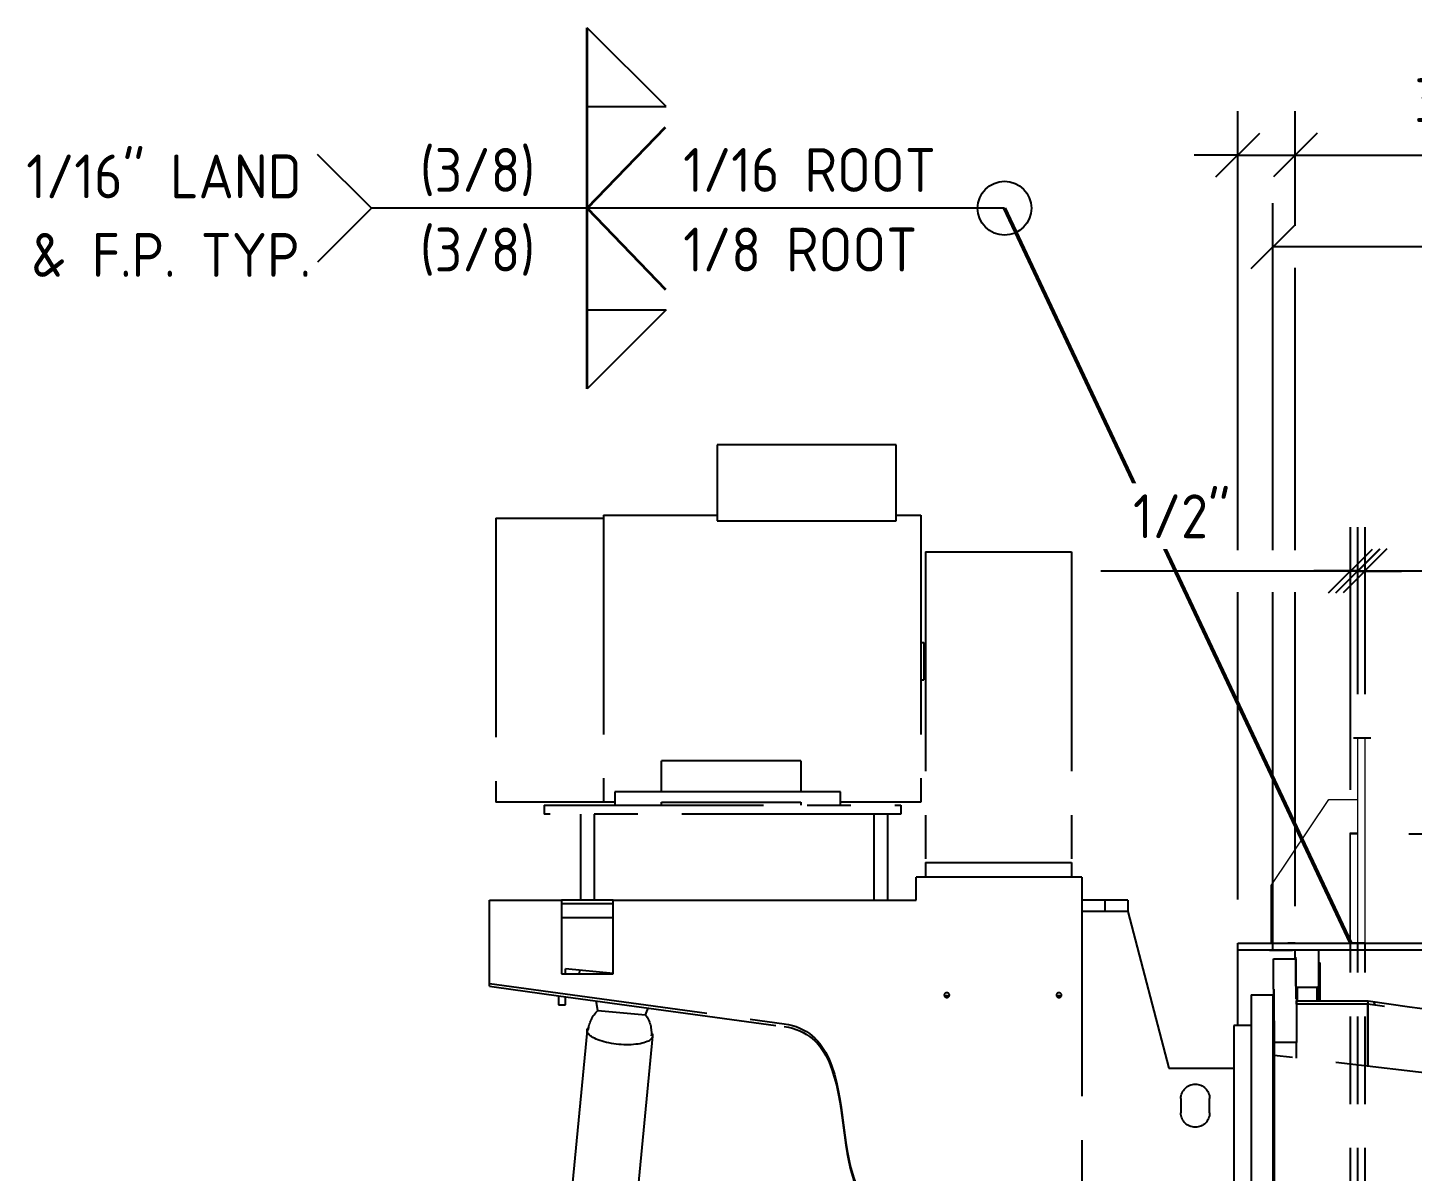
# Model space of a CAD drawing. Header units: inches. Extents: x 0 to 4731, y 0 to 1632.
# Drawn here: x 1181 to 1370.6, y 188.2 to 344.7 of the extents above; entities that cross this region are included whole.
import ezdxf

# ---------------------------------------------------------------- set-up
doc = ezdxf.new("R2010")
doc.units = ezdxf.units.IN
doc.header["$LTSCALE"] = 48
doc.header["$MEASUREMENT"] = 0
doc.linetypes.add('HIDDEN', pattern=[0.375, 0.25, -0.125])
doc.linetypes.add('PHANTOM2', pattern=[1.25, 0.625, -0.125, 0.125, -0.125, 0.125, -0.125])
for name, color, linetype, lineweight in [('AM_11', 92, 'PHANTOM2', 25), ('AM_3', 6, 'HIDDEN', 25), ('AM_5', 92, 'Continuous', 25), ('AM_6', 140, 'Continuous', 35), ('Building-AM_0', 7, 'Continuous', 50), ('Equipment-AM_0', 7, 'Continuous', 50), ('Equipment-AM_5', 92, 'Continuous', 25)]:
    doc.layers.add(name, color=color, linetype=linetype, lineweight=lineweight)
doc.styles.add('ISOCP', font='ISOCP.SHX')
doc.styles.get("Standard").update_dxf_attribs({"font": 'ROMANS.SHX', "width": 0.7})
doc.dimstyles.new('METSOPOWER_ANSI$7', dxfattribs={"dimtxt": 0.12, "dimasz": 0.12, "dimexe": 0.1, "dimexo": 0.05, "dimgap": 0.06, "dimtad": 1, "dimtoh": 1, "dimzin": 12, "dimdsep": 46, "dimlunit": 3, "dimtxsty": 'Standard', "dimcen": 0, "dimclrd": 256, "dimclre": 256, "dimclrt": 140, "dimadec": 0, "dimazin": 2, "dimtp": 0.1, "dimtm": 0.1, "dimtfac": 0.71, "dimtmove": 0, "dimatfit": 3, "dimfxl": 1, "dimtzin": 7, "dimlwd": -1, "dimlwe": -1, "dimarcsym": 1})
doc.dimstyles.new('SCALE -2', dxfattribs={"dimscale": 48, "dimtxt": 0.125, "dimasz": 0.125, "dimexe": 0.125, "dimexo": 0.125, "dimgap": 0.09375, "dimtad": 1, "dimdec": 4, "dimlfac": 0.5, "dimrnd": 0.0625, "dimzin": 3, "dimdsep": 46, "dimlunit": 4, "dimtxsty": 'ISOCP', "dimcen": 0, "dimclrd": 92, "dimclre": 92, "dimclrt": 140, "dimadec": 0, "dimazin": 0, "dimtfac": 1, "dimtdec": 4, "dimtmove": 0, "dimatfit": 3, "dimfxl": 1, "dimfrac": 2, "dimtolj": 1, "dimtzin": 0, "dimarcsym": 0})

# ---------------------------------------------------------------- blocks, each defined once
blk = doc.blocks.new('A$C0B472E40')
at = {"layer": 'AM_11', "ltscale": 0.5}
h = blk.add_hatch(dxfattribs=at)
h.set_pattern_fill('ANSI31', color=256, scale=30, angle=32.99998, style=0)
h.set_pattern_definition([(78, (-479.913, -570.2295), (-3.668053, 0.77967), [])])
h.paths.add_polyline_path([(1.267, -27.638), (1.267, -27.146), (1.227, -27.146), (1.227, -27.047), (1.227, -25.157), (1.149, -25.079), (-0.229, -25.079), (-0.308, -25.157), (-0.308, -27.638)])
h.paths.add_polyline_path([(1.267, 17.933), (1.267, 18.425), (-0.308, 18.425), (-0.308, 15.945), (-0.229, 15.866), (1.149, 15.866), (1.227, 15.945), (1.227, 17.835), (1.227, 17.933)])
h = blk.add_hatch(dxfattribs=at)
h.set_pattern_fill('ANSI31', color=256, scale=30, angle=18, style=0)
h.set_pattern_definition([(63, (-479.913, -570.2295), (-3.341274, 1.702464), [])])
h.paths.add_polyline_path([(-52.389, 7.97), (-52.355, 7.736), (-3.694, 14.724), (-3.727, 14.958)])
h = blk.add_hatch(dxfattribs=at)
h.set_pattern_fill('ANSI31', color=256, scale=30, angle=123.00025, style=0)
h.set_pattern_definition([(168.00025, (-479.913, -570.2295), (-0.779653, -3.668057), [])])
h.paths.add_polyline_path([(-2.71, -24.173), (-2.71, -23.937), (-3.694, -23.937), (-3.694, -24.173)])
h.paths.add_polyline_path([(1.188, -24.173), (1.188, -23.937), (-0.741, -23.937), (-0.741, -24.173)])
h.paths.add_polyline_path([(1.188, 14.724), (1.188, 14.961), (-3.694, 14.961), (-3.694, 14.724)])
for p, q in [((28.59, 47.795), (28.59, 52.992)), ((28.59, 52.992), (40.834, 52.992)), ((40.834, 52.992), (40.834, 47.795)), ((26.897, 48.189), (26.897, 28.543)), ((28.59, 48.189), (26.897, 48.189)), ((40.834, 47.795), (28.59, 47.795)), ((48.629, 48.189), (40.834, 48.189)), ((48.629, 48.189), (48.629, 28.543)), ((55.991, 47.992), (48.629, 47.992)), ((55.991, 47.992), (55.991, 28.543)), ((26.582, 45.669), (16.582, 45.669)), ((16.582, 45.669), (16.582, 24.409)), ((26.582, 45.669), (26.582, 24.409)), ((26.7, 39.37), (26.582, 39.37)), ((26.7, 39.469), (26.7, 36.909)), ((26.897, 39.469), (26.7, 39.469)), ((26.7, 37.008), (26.582, 37.008)), ((26.897, 36.909), (26.7, 36.909)), ((35.125, 31.378), (35.125, 29.252)), ((35.125, 31.378), (44.653, 31.378)), ((44.653, 29.252), (44.653, 31.378)), ((26.897, 28.543), (32.409, 28.543)), ((32.409, 29.252), (35.125, 29.252)), ((32.409, 28.346), (32.409, 29.252)), ((35.125, 29.252), (44.653, 29.252)), ((35.125, 28.543), (35.125, 28.346)), ((44.653, 28.543), (35.125, 28.543)), ((44.653, 29.252), (47.842, 29.252)), ((44.653, 28.346), (44.653, 28.543)), ((47.842, 29.252), (47.842, 28.346)), ((47.842, 28.543), (48.629, 28.543)), ((48.629, 28.543), (55.991, 28.543)), ((52.684, 28.346), (28.275, 28.346)), ((28.275, 28.346), (28.275, 27.717)), ((28.275, 27.717), (52.684, 27.717)), ((29.18, 27.717), (29.18, 21.85)), ((30.125, 27.717), (30.125, 21.85)), ((49.259, 27.717), (49.259, 21.85)), ((50.204, 27.717), (50.204, 21.85)), ((52.684, 28.346), (52.684, 27.717)), ((26.582, 24.409), (16.582, 24.409)), ((16.582, 24.409), (16.582, 23.425)), ((26.582, 24.409), (26.582, 23.425)), ((15.873, 23.425), (27.212, 23.425)), ((15.873, 23.425), (15.873, 0.744)), ((27.212, 21.85), (27.212, 23.425)), ((12.724, 21.85), (14.298, 21.85)), ((12.724, 21.85), (12.724, 21.063)), ((14.298, 21.85), (15.873, 21.85)), ((14.298, 21.85), (14.298, 21.063)), ((28.078, 21.85), (27.212, 21.85)), ((47.96, 21.85), (36.267, 21.85)), ((47.96, 21.85), (51.503, 21.85)), ((47.96, 21.614), (47.96, 21.85)), ((56.424, 21.85), (51.503, 21.85)), ((51.503, 21.85), (51.503, 21.614)), ((56.424, 16.139), (56.424, 21.85)), ((12.724, 21.063), (9.934, 10.354)), ((12.724, 21.063), (14.298, 21.063)), ((14.298, 21.063), (15.873, 21.063)), ((47.96, 20.63), (47.96, 21.614)), ((51.503, 21.614), (47.96, 21.614)), ((51.503, 21.614), (51.503, 20.63)), ((47.96, 16.811), (47.96, 20.63)), ((47.96, 20.63), (51.503, 20.63)), ((51.503, 20.63), (51.503, 16.811)), ((5.204, 18.898), (-8.576, 18.898)), ((-8.576, 18.425), (5.204, 18.425)), ((-0.308, 18.425), (-0.308, 15.945)), ((1.267, 18.898), (1.772, 18.898)), ((1.267, 17.933), (1.267, 18.425)), ((3.038, 18.425), (1.464, 18.425)), ((5.204, 18.425), (5.204, 18.898)), ((5.204, 13.268), (5.204, 18.425)), ((-0.308, 17.555), (-0.426, 17.555)), ((-0.426, 16.374), (-0.426, 17.555)), ((1.227, 15.945), (1.227, 17.933)), ((1.227, 17.933), (1.267, 17.933)), ((2.763, 17.835), (1.227, 17.835)), ((1.227, 17.835), (1.227, 15.079)), ((1.267, 17.835), (1.267, 17.933)), ((2.763, 15.748), (2.763, 17.835)), ((47.96, 16.834), (51.227, 17.131)), ((51.227, 16.811), (51.227, 17.131)), ((-0.426, 15.83), (-0.426, 16.374)), ((-0.308, 16.374), (-0.426, 16.374)), ((56.424, 16.139), (36.267, 13.383)), ((51.503, 16.811), (47.96, 16.811)), ((50.28, 17.045), (50.301, 16.811)), ((56.424, 15.945), (56.424, 16.139)), ((-0.308, 15.83), (-0.426, 15.83)), ((-0.426, 15.625), (-0.426, 15.83)), ((-0.426, 14.961), (-0.426, 15.625)), ((-0.308, 15.625), (-0.426, 15.625)), ((-0.308, 15.945), (-0.229, 15.866)), ((-0.308, 15.945), (-0.308, 14.961)), ((-0.229, 15.866), (1.149, 15.866)), ((-0.229, 14.961), (-0.229, 15.866)), ((1.149, 15.866), (1.227, 15.945)), ((1.149, 15.866), (1.149, 14.961)), ((2.724, 13.583), (2.724, 15.748)), ((2.724, 15.748), (2.763, 15.748)), ((2.763, 15.748), (2.763, 13.583)), ((2.802, 15.354), (2.802, -15.354)), ((4.298, 15.354), (2.802, 15.354)), ((4.298, 15.354), (4.298, -15.354)), ((51.7, 15.299), (36.267, 13.189)), ((51.227, 14.685), (51.227, 15.234)), ((56.109, 15.902), (51.7, 15.299)), ((51.7, 15.299), (51.7, 14.685)), ((56.424, 15.945), (56.109, 15.902)), ((-52.355, 7.736), (-3.694, 14.724)), ((1.188, 14.961), (-3.694, 14.961)), ((-3.694, 14.961), (-3.694, 14.724)), ((-3.694, 14.724), (1.188, 14.724)), ((-3.694, 10.472), (-3.694, 14.724)), ((-3.694, 14.724), (-3.694, 10.472)), ((1.227, 15.079), (1.188, 15.079)), ((1.188, 15.079), (1.188, 12.106)), ((1.188, 14.724), (1.188, 14.961)), ((45.741, 13.989), (45.572, 14.461)), ((49.022, 14.287), (45.741, 13.989)), ((49.022, 14.287), (49.13, 14.948)), ((51.7, 14.685), (51.227, 14.685)), ((2.724, 13.583), (2.724, -13.583)), ((2.802, 13.583), (2.724, 13.583)), ((4.298, 13.268), (5.479, 13.268)), ((5.479, 13.268), (5.479, -13.268)), ((45.268, 12.534), (51.974, -57.153)), ((49.75, 12.942), (56.456, -56.745)), ((1.188, 12.106), (2.724, 12.106)), ((1.188, 11.037), (1.188, 12.106)), ((-46.213, 5.55), (2.724, 11.215)), ((9.934, 10.354), (5.479, 10.354)), ((7.133, 7.283), (7.133, 8.268)), ((9.101, 8.268), (9.101, 7.283))]:
    blk.add_line(p, q, dxfattribs=at)
for centre, radius, start, end in [((47.509, 12.738), 2.165, 5.19977, 45.68288), ((47.509, 12.738), 2.165, 144.71712, 185.19977), ((8.117, 8.268), 0.984, 0, 180), ((8.117, 7.283), 0.984, 180, 0)]:
    blk.add_arc(centre, radius, start, end, dxfattribs=at)
for centre in [(17.448, 15.345), (25.125, 15.345)]:
    blk.add_ellipse(centre, major_axis=(0.177, 0), ratio=0.91212, dxfattribs=at)
for centre, major_axis, ratio, start_param, end_param in [((17.448, 15.152), (-0.177, 0), 0.91212, 3.784124, 5.640654), ((25.125, 15.152), (-0.177, 0), 0.91212, 3.784124, 5.640654), ((47.509, 12.738), (2.241, 0.204), 0.34202, 2.848258, 6.57652)]:
    blk.add_ellipse(centre, major_axis=major_axis, ratio=ratio, start_param=start_param, end_param=end_param, dxfattribs=at)
for points in [[(30.913, 21.85), (30.085, 21.85), (29.185, 21.85), (28.078, 21.85)], [(36.267, 21.85), (34.001, 21.85), (32.606, 21.85), (30.913, 21.85)], [(36.267, 13.383), (29.816, 12.501), (34.6, 0.169), (28.078, 0.169)], [(36.267, 13.189), (29.824, 12.308), (34.592, 0), (28.078, 0)]]:
    blk.add_open_spline(points, degree=3, dxfattribs=at)
for points, knots in [([(-3.727, 14.958), (-11.255, 13.877), (-18.783, 12.796), (-35.003, 10.467), (-43.696, 9.218), (-52.389, 7.97)], [-124.905318, -124.905318, -124.905318, -124.905318, -66.955868, -66.955868, -0.037297, -0.037297, -0.037297, -0.037297]), ([(-3.694, 14.724), (-3.699, 14.763), (-3.705, 14.802), (-3.716, 14.88), (-3.722, 14.919), (-3.727, 14.958)], [-0.6, -0.6, -0.6, -0.6, -0.3, -0.3, 0, 0, 0, 0])]:
    blk.add_open_spline(points, degree=3, knots=knots, dxfattribs=at)
blk = doc.blocks.new('_Oblique')
at = {"color": 0, "linetype": 'ByBlock', "lineweight": -2}
blk.add_line((-0.5, -0.5), (0.5, 0.5), dxfattribs=at)
blk = doc.blocks.new('*D471')
at = {"layer": 'AM_5', "color": 92, "lineweight": -2, "transparency": 16777216}
for p, q in [((1363.11, 253.52), (1363.11, 276.39)), ((1364.11, 253.52), (1364.11, 276.39)), ((1363.11, 270.39), (1357.11, 270.39)), ((1363.11, 270.39), (1364.11, 270.39)), ((1364.11, 270.39), (1398.31, 270.39))]:
    blk.add_line(p, q, dxfattribs=at)
at = {"layer": 'Defpoints', "color": 0, "transparency": 16777216}
for p in [(1364.11, 270.39), (1363.11, 247.52), (1364.11, 247.52)]:
    blk.add_point(p, dxfattribs=at)
at = {"layer": 'AM_5', "color": 92, "lineweight": -2, "transparency": 16777216, "xscale": 6, "yscale": 6, "zscale": 6}
blk.add_blockref('_Oblique', (1363.11, 270.39), dxfattribs=at)
at = {"layer": 'AM_5', "color": 92, "lineweight": -2, "transparency": 16777216, "xscale": 6, "yscale": 6, "zscale": 6, "rotation": 180}
blk.add_blockref('_Oblique', (1364.11, 270.39), dxfattribs=at)
at = {"layer": 'AM_5', "color": 140, "transparency": 16777216, "insert": (1387.21, 277.89), "char_height": 6, "attachment_point": 5, "style": 'ISOCP'}
blk.add_mtext('1/2"', dxfattribs=at)
blk = doc.blocks.new('*D425')
at = {"layer": 'AM_5', "color": 92, "lineweight": -2, "transparency": 16777216}
for p, q in [((1418.53, 240.41), (1418.53, 246.41)), ((1370.11, 234.41), (1424.53, 234.41)), ((1418.53, 219.41), (1418.53, 234.41)), ((1382.71, 219.41), (1424.53, 219.41)), ((1418.53, 213.41), (1418.53, 207.41))]:
    blk.add_line(p, q, dxfattribs=at)
at = {"layer": 'AM_5', "color": 92, "transparency": 16777216}
for points in [[(1417.53, 240.41), (1419.53, 240.41), (1418.53, 234.41)], [(1417.53, 213.41), (1419.53, 213.41), (1418.53, 219.41)]]:
    blk.add_solid(points, dxfattribs=at)
at = {"layer": 'Defpoints', "color": 0, "transparency": 16777216}
for p in [(1364.11, 234.41), (1418.53, 234.41), (1376.71, 219.41)]:
    blk.add_point(p, dxfattribs=at)
at = {"layer": 'AM_5', "color": 140, "transparency": 16777216, "insert": (1411.03, 226.91), "char_height": 6, "attachment_point": 5, "rotation": 90, "style": 'ISOCP', "bg_fill": 3, "box_fill_scale": 1.25, "bg_fill_color": 256, "bg_fill_true_color": 13158600, "bg_fill_transparency": 0}
blk.add_mtext('7 1/2"', dxfattribs=at)
blk = doc.blocks.new('*D472')
at = {"layer": 'AM_5', "color": 92, "lineweight": -2, "transparency": 16777216}
for p, q in [((1362.11, 240.41), (1362.11, 276.36)), ((1363.11, 253.52), (1363.11, 276.36)), ((1362.11, 270.36), (1327.91, 270.36)), ((1363.11, 270.36), (1362.11, 270.36)), ((1363.11, 270.36), (1369.11, 270.36))]:
    blk.add_line(p, q, dxfattribs=at)
at = {"layer": 'Defpoints', "color": 0, "transparency": 16777216}
for p in [(1362.11, 270.36), (1363.11, 247.52), (1362.11, 234.41)]:
    blk.add_point(p, dxfattribs=at)
at = {"layer": 'AM_5', "color": 92, "lineweight": -2, "transparency": 16777216, "xscale": 6, "yscale": 6, "zscale": 6}
blk.add_blockref('_Oblique', (1362.11, 270.36), dxfattribs=at)
at = {"layer": 'AM_5', "color": 92, "lineweight": -2, "transparency": 16777216, "xscale": 6, "yscale": 6, "zscale": 6, "rotation": 180}
blk.add_blockref('_Oblique', (1363.11, 270.36), dxfattribs=at)
at = {"layer": 'AM_5', "color": 140, "transparency": 16777216, "insert": (1339.01, 277.86), "char_height": 6, "attachment_point": 5, "style": 'ISOCP', "bg_fill": 3, "box_fill_scale": 1.25, "bg_fill_color": 256, "bg_fill_true_color": 13158600, "bg_fill_transparency": 0}
blk.add_mtext('1/2"', dxfattribs=at)
blk = doc.blocks.new('*D490')
at = {"layer": 'AM_5', "color": 92, "lineweight": -2, "transparency": 16777216}
for p, q in [((1351.49, 273.24), (1351.49, 320.72)), ((1477.47, 293.21), (1477.47, 320.72)), ((1477.47, 314.72), (1351.49, 314.72)), ((1477.47, 229.57), (1477.47, 279.43)), ((1351.49, 218.34), (1351.49, 267.48))]:
    blk.add_line(p, q, dxfattribs=at)
at = {"layer": 'Defpoints', "color": 0, "transparency": 16777216}
for p in [(1351.49, 314.72), (1477.47, 223.57), (1351.49, 212.34)]:
    blk.add_point(p, dxfattribs=at)
at = {"layer": 'AM_5', "color": 92, "lineweight": -2, "transparency": 16777216, "xscale": 6, "yscale": 6, "zscale": 6, "rotation": 180}
blk.add_blockref('_Oblique', (1351.49, 314.72), dxfattribs=at)
at = {"layer": 'AM_5', "color": 92, "lineweight": -2, "transparency": 16777216, "xscale": 6, "yscale": 6, "zscale": 6}
blk.add_blockref('_Oblique', (1477.47, 314.72), dxfattribs=at)
at = {"layer": 'AM_5', "color": 140, "transparency": 16777216, "insert": (1414.48, 322.22), "char_height": 6, "attachment_point": 5, "style": 'ISOCP'}
blk.add_mtext('5\'-3"', dxfattribs=at)
blk = doc.blocks.new('*D491')
at = {"layer": 'AM_5', "color": 92, "lineweight": -2, "transparency": 16777216}
for p, q in [((1346.69, 273.24), (1346.69, 333.3)), ((1354.56, 317.6), (1354.56, 333.3)), ((1346.69, 327.3), (1340.69, 327.3)), ((1346.69, 327.3), (1354.56, 327.3)), ((1354.56, 327.3), (1402.56, 327.3)), ((1354.56, 273.24), (1354.56, 311.84)), ((1346.69, 225.43), (1346.69, 267.48)), ((1354.56, 224.48), (1354.56, 267.48))]:
    blk.add_line(p, q, dxfattribs=at)
at = {"layer": 'Defpoints', "color": 0, "transparency": 16777216}
for p in [(1346.69, 327.3), (1346.69, 219.43), (1354.56, 218.48)]:
    blk.add_point(p, dxfattribs=at)
at = {"layer": 'AM_5', "color": 92, "lineweight": -2, "transparency": 16777216, "xscale": 6, "yscale": 6, "zscale": 6}
blk.add_blockref('_Oblique', (1346.69, 327.3), dxfattribs=at)
at = {"layer": 'AM_5', "color": 92, "lineweight": -2, "transparency": 16777216, "xscale": 6, "yscale": 6, "zscale": 6, "rotation": 180}
blk.add_blockref('_Oblique', (1354.56, 327.3), dxfattribs=at)
at = {"layer": 'AM_5', "color": 140, "transparency": 16777216, "insert": (1384.56, 334.8), "char_height": 6, "attachment_point": 5, "style": 'ISOCP'}
blk.add_mtext('3 15/16"', dxfattribs=at)

msp = doc.modelspace()

# ---------------------------------------------------------------- linework, layer by layer
at = {"layer": 'AM_11', "ltscale": 0.5}
msp.add_line((1362.530094, 247.520845), (1364.914695, 247.520845), dxfattribs=at)
at = {"layer": 'AM_3'}
for p, q in [((1362.10566, 125.413812), (1362.10566, 219.413789)), ((1363.10566, 125.413812), (1363.10566, 219.413789)), ((1364.10566, 125.413812), (1364.10566, 219.413789))]:
    msp.add_line(p, q, dxfattribs=at)
at = {"layer": 'AM_5', "color": 140, "linetype": 'Continuous'}
for p, q in [((1268.416618, 333.92628), (1257.616671, 344.726227)), ((1257.616671, 333.92628), (1268.416618, 333.92628)), ((1257.616671, 306.107893), (1268.416618, 306.107893)), ((1268.416618, 306.107893), (1257.616671, 295.307946))]:
    msp.add_line(p, q, dxfattribs=at)
at = {"layer": 'AM_6', "color": 140}
for p, q in [((1257.616671, 295.307946), (1257.616671, 344.726227)), ((1257.616671, 320.017087), (1268.346838, 331.125603)), ((1257.616671, 320.017087), (1268.346838, 308.90857))]:
    msp.add_line(p, q, dxfattribs=at)
at = {"layer": 'Equipment-AM_0', "lineweight": 18}
for p, q in [((1363.10566, 219.413789), (1363.10566, 247.520845)), ((1364.10566, 219.413789), (1364.10566, 247.520845)), ((1362.10566, 234.413789), (1363.10566, 234.413789)), ((1362.10566, 219.413789), (1362.10566, 234.413789)), ((1362.10566, 219.539773), (1364.10566, 219.539773))]:
    msp.add_line(p, q, dxfattribs=at)
msp.add_lwpolyline([(1363.10566, 234.5083), (1362.02692, 234.5083), (1362.02692, 219.42956), (1351.234279, 219.42956), (1351.234279, 227.303576), (1359.16864, 239.114587), (1363.10566, 239.114587)], dxfattribs=at)
at = {"layer": 'Equipment-AM_5', "linetype": 'Continuous'}
for q in [(1220.694753, 327.389887), (1220.694753, 312.644287)]:
    msp.add_line((1228.067553, 320.017087), q, dxfattribs=at)
at = {"layer": 'Equipment-AM_5'}
msp.add_line((1314.749199, 320.017087), (1228.067553, 320.017087), dxfattribs=at)
at = {"layer": 'Equipment-AM_5', "color": 140, "linetype": 'Continuous'}
msp.add_circle((1314.749199, 320.017087), 3.683897, dxfattribs=at)

# ---------------------------------------------------------------- block references
at = {"layer": 'Building-AM_0', "xscale": -2, "yscale": 2, "zscale": 2}
msp.add_blockref('A$C0B472E40', (1357.095064, 181.634285), dxfattribs=at)

# ---------------------------------------------------------------- texts
at = {"layer": 'Equipment-AM_5', "color": 140, "style": 'ISOCP'}
for s, p in [('1/16" LAND', (1180.817264, 321.375523)), ('(3/8)', (1234.710933, 322.257198)), ('1/16 ROOT', (1270.759112, 322.257198)), ('& F.P. TYP.', (1181.506392, 310.624715)), ('(3/8)', (1234.710933, 311.361111)), ('1/8 ROOT', (1270.759112, 311.361107))]:
    msp.add_text(s, height=6, dxfattribs=at).set_placement(p)

# ---------------------------------------------------------------- dimensions: what is measured, and where the dimension line sits
at = {"layer": 'AM_5'}
dim = msp.add_linear_dim(base=(1364.10566, 270.386316), p1=(1363.10566, 247.520845), p2=(1364.10566, 247.520845), dimstyle='SCALE -2', override={"dimscale": 48, "dimblk1": 'Oblique', "dimblk2": 'Oblique', "dimsah": 1, "dimtol": 0, "dimlim": 0, "dimtp": 0.1, "dimtm": 0.1, "dimtfac": 0.71, "dimtdec": 5, "dimtolj": 0, "dimtzin": 7}, dxfattribs=at)
dim.commit()
dim.dimension.update_dxf_attribs({"geometry": '*D471', "text_midpoint": (1387.20566, 277.886906)})

# ---------------------------------------------------------------- leaders
at = {"layer": 'Equipment-AM_0'}
msp.add_leader([(1362.10566, 219.539773), (1314.749199, 320.017087)], dimstyle='METSOPOWER_ANSI$7', override={"dimgap": 0.06, "dimtad": 0, "dimdec": 5}, dxfattribs=at)

# ---------------------------------------------------------------- next in the draw order: dimensions: what is measured, and where the dimension line sits
at = {"layer": 'AM_5'}
dim = msp.add_linear_dim(base=(1418.527533, 234.413789), p1=(1376.710477, 219.413789), p2=(1364.10566, 234.413789), angle=90, dimstyle='SCALE -2', override={"dimscale": 48, "dimtp": 0.1, "dimtm": 0.1, "dimtfac": 0.71, "dimtdec": 5, "dimtfill": 1, "dimtolj": 0, "dimtzin": 7}, dxfattribs=at)
dim.commit()
dim.dimension.update_dxf_attribs({"geometry": '*D425', "text_midpoint": (1418.527533, 226.913789), "dimtype": 160})

# ---------------------------------------------------------------- next in the draw order: dimensions: what is measured, and where the dimension line sits
dim = msp.add_linear_dim(base=(1362.10566, 270.361766), p1=(1363.10566, 247.520845), p2=(1362.10566, 234.413789), dimstyle='SCALE -2', override={"dimscale": 48, "dimblk1": 'Oblique', "dimblk2": 'Oblique', "dimsah": 1, "dimtol": 0, "dimlim": 0, "dimtp": 0.1, "dimtm": 0.1, "dimtfac": 0.71, "dimtdec": 5, "dimtfill": 1, "dimtolj": 0, "dimtzin": 7}, dxfattribs=at)
dim.commit()
dim.dimension.update_dxf_attribs({"geometry": '*D472', "text_midpoint": (1339.00566, 277.862356)})

# ---------------------------------------------------------------- next in the draw order: dimensions: what is measured, and where the dimension line sits
dim = msp.add_linear_dim(base=(1346.687369, 327.298102), p1=(1354.561369, 218.484678), p2=(1346.687369, 219.42956), dimstyle='SCALE -2', override={"dimscale": 48, "dimblk1": 'Oblique', "dimblk2": 'Oblique', "dimsah": 1, "dimtp": 0.1, "dimtm": 0.1, "dimtfac": 0.71, "dimtdec": 5, "dimtolj": 0, "dimtzin": 7}, dxfattribs=at)
dim.commit()
dim.dimension.update_dxf_attribs({"geometry": '*D491', "text_midpoint": (1384.561369, 327.298102), "dimtype": 160})
dim = msp.add_linear_dim(base=(1351.490503, 314.71692), p1=(1477.474755, 223.56972), p2=(1351.490503, 212.342946), dimstyle='SCALE -2', override={"dimscale": 48, "dimblk1": 'Oblique', "dimblk2": 'Oblique', "dimsah": 1, "dimtp": 0.1, "dimtm": 0.1, "dimtfac": 0.71, "dimtdec": 5, "dimtolj": 0, "dimtzin": 7}, dxfattribs=at)
dim.commit()
dim.dimension.update_dxf_attribs({"geometry": '*D490', "text_midpoint": (1414.482629, 322.21692)})

doc.saveas('drawing.dxf')
